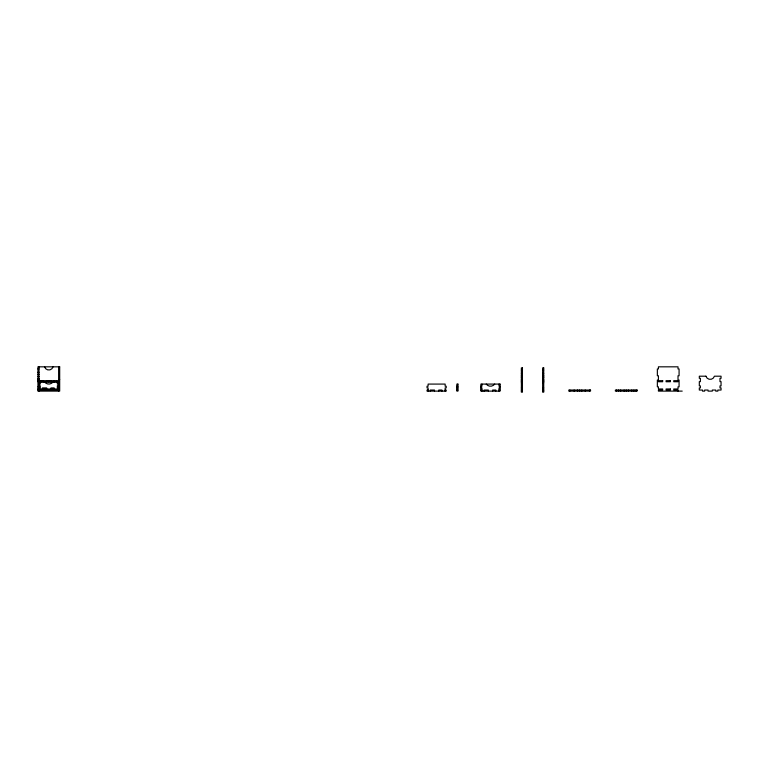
<?xml version="1.0" encoding="UTF-8"?>
<svg xmlns="http://www.w3.org/2000/svg" width="759" height="759" viewBox="0 0 759 759"><rect width="100%" height="100%" fill="white"/><g stroke="black" fill="none" stroke-linecap="round" stroke-linejoin="round"><path stroke-width="1.14" d="M37.95 368.95L39.013 368.95M521.376 370.022L522.439 370.022M542.647 370.022L543.719 370.022M37.95 372.252L39.013 372.252M521.376 373.324L522.439 373.324M542.647 373.324L543.719 373.324M37.95 374.386L39.013 374.386M521.376 375.449L522.439 375.449M542.647 375.449L543.719 375.449M37.95 376.521L39.013 376.521M521.376 376.834L522.439 376.834M542.647 376.834L543.719 376.834M521.376 377.584L522.439 377.584M542.647 377.584L543.719 377.584M37.95 378.542L39.013 378.542M37.95 379.604L39.013 379.604M58.614 379.604L59.686 379.604M521.376 379.604L522.439 379.604M542.647 379.604L543.719 379.604M37.95 380.676L58.614 380.676M521.376 380.676L522.439 380.676M542.647 380.676L543.719 380.676M521.376 381.094L522.439 381.094M542.647 381.094L543.719 381.094M37.95 381.739L58.614 381.739M521.376 381.739L522.439 381.739M542.647 381.739L543.719 381.739M44.838 381.948L58.405 381.948L58.405 388.978M521.376 382.802L522.439 382.802M542.647 382.802L543.719 382.802M39.231 384.082L40.293 384.082L40.293 381.948M58.405 384.082L57.342 384.082L57.342 381.948M39.231 385.781L40.293 385.781L40.293 387.915L39.231 387.915M58.405 385.781L57.342 385.781L57.342 387.915L58.405 387.915M456.861 386.208L457.933 386.208M480.893 386.208L481.956 386.208L481.956 384.082M500.067 386.208L499.005 386.208L499.005 384.082M37.95 386.853L39.013 386.853M456.861 387.915L457.933 387.915M480.893 387.915L481.956 387.915L481.956 391.113M500.067 387.915L499.005 387.915L499.005 391.113M521.376 387.915L522.439 387.915M542.647 387.915L543.719 387.915M37.95 388.978L58.614 388.978M37.95 390.05L58.614 390.05M428.104 390.05L427.042 390.05L427.042 391.113L446.216 391.113L446.216 390.05L445.144 390.05M456.861 390.05L457.933 390.05M480.893 390.05L481.956 390.05M499.005 390.05L500.067 390.05M521.376 390.05L522.439 390.05M542.647 390.05L543.719 390.05M521.376 391.113L522.439 391.113M542.647 391.113L543.719 391.113M682.208 391.113L658.414 391.113L658.414 390.05L662.673 390.05L662.673 388.978L658.414 388.978L658.414 386.853L657.351 386.853L657.351 380.031L658.414 380.031L658.414 375.771L657.351 375.771L657.351 368.95L658.414 368.95L658.414 366.825L678.015 366.825L678.015 368.95L679.077 368.95L679.077 375.771L678.015 375.771L678.015 380.031L679.077 380.031L679.077 386.853L678.015 386.853L678.015 388.978L673.755 388.978L673.755 390.05L678.015 390.05L678.015 391.113M636.042 390.05L636.042 391.113M633.907 390.05L633.907 391.113M631.782 390.05L631.782 391.113M628.376 390.05L628.376 391.113M626.241 390.05L626.241 391.113M624.107 390.05L624.107 391.113M620.701 390.05L620.701 391.113M618.576 390.05L618.576 391.113M616.441 390.05L616.441 391.113M589.468 390.05L589.468 391.113M585.208 390.05L585.208 391.113M581.802 390.05L581.802 391.113M579.667 390.05L579.667 391.113M577.542 390.05L577.542 391.113M574.127 390.05L574.127 391.113M569.867 390.05L569.867 391.113M495.807 391.113L495.807 390.05L492.61 390.05L492.61 391.113M488.35 391.113L488.35 390.05L484.09 390.05L484.09 391.113M445.144 391.113L445.144 387.915L446.216 387.915L446.216 386.208L445.144 386.208L445.144 384.082L428.104 384.082L428.104 386.208L427.042 386.208L427.042 387.915L428.104 387.915L428.104 391.113M441.947 391.113L441.947 390.05L438.759 390.05L438.759 391.113M434.49 391.113L434.49 390.05L430.23 390.05L430.23 391.113M58.614 366.825L58.614 391.113M56.489 380.676L56.489 381.739M54.354 380.676L54.354 381.739M54.145 388.978L54.145 387.915L50.948 387.915L50.948 388.978M50.948 380.676L50.948 381.739M48.813 380.676L48.813 381.739M46.688 380.676L46.688 381.739M46.688 388.978L46.688 387.915L42.428 387.915L42.428 388.978M43.272 380.676L43.272 381.739M41.147 380.676L41.147 381.739M39.231 388.978L39.231 381.948L44.553 381.948A5.322 5.322 0 0 0 53.073 381.948M39.013 366.825L39.013 391.113M494.745 384.082A5.322 5.322 0 0 1 486.215 384.082M53.073 366.825A4.44 4.44 0 0 1 44.553 366.825M59.686 366.825L37.95 366.825L37.95 391.113L59.686 391.113L59.686 366.825M522.439 367.887L521.376 367.887L521.376 392.175L522.439 392.175L522.439 367.887M543.719 367.887L542.647 367.887L542.647 392.175L543.719 392.175L543.719 367.887M705.927 376.198L699.314 376.198L699.314 378.324L700.386 378.324L700.386 381.635L699.314 381.635L699.314 385.895L700.386 385.895L700.386 387.915L699.314 387.915L699.314 390.05L702.511 390.05L702.511 391.113L704.646 391.113L704.646 390.05L708.052 390.05L708.052 391.113L712.312 391.113L712.312 390.05L715.728 390.05L715.728 391.113L717.853 391.113L717.853 390.05L721.05 390.05L721.05 387.915L719.987 387.915L719.987 385.895L721.05 385.895L721.05 381.635L719.987 381.635L719.987 378.324L721.05 378.324L721.05 376.198L714.447 376.198A4.44 4.44 0 0 1 705.927 376.198M662.673 380.676L658.414 380.676L658.414 381.739L662.673 381.739L662.673 380.676M670.339 380.676L666.079 380.676L666.079 381.739L670.339 381.739L670.339 380.676M678.015 380.676L673.755 380.676L673.755 381.739L678.015 381.739L678.015 380.676M457.933 384.082L456.861 384.082L456.861 391.113L457.933 391.113L457.933 384.082M500.067 384.082L480.893 384.082L480.893 391.113L500.067 391.113L500.067 384.082M670.339 388.978L666.079 388.978L666.079 390.05L670.339 390.05L670.339 388.978M590.54 390.05L568.804 390.05L568.804 391.113L590.54 391.113L590.54 390.05M637.105 390.05L615.378 390.05L615.378 391.113L637.105 391.113L637.105 390.05"/></g></svg>
